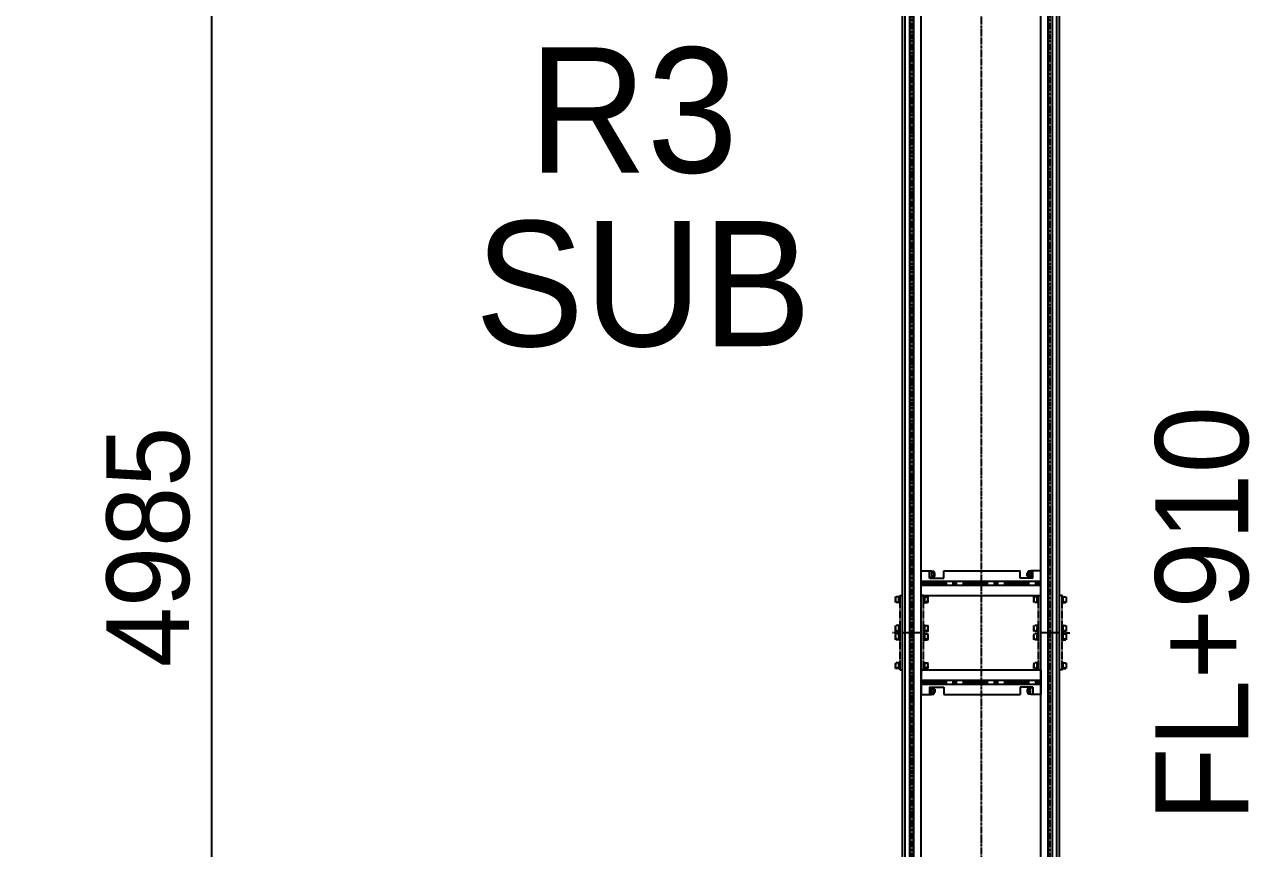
# Model space of a CAD drawing. Header units: inches. Extents: x 0 to 77285, y -118 to 40065.
# Drawn here: x 10847 to 13812, y 18458 to 20453 of the extents above; entities that cross this region are included whole.
import ezdxf
from ezdxf.enums import TextEntityAlignment as Align

# ---------------------------------------------------------------- set-up
doc = ezdxf.new("R2010")
doc.units = ezdxf.units.IN
doc.header["$LTSCALE"] = 5
doc.header["$MEASUREMENT"] = 0
for name, pattern in [('CENTER', [2, 1.25, -0.25, 0.25, -0.25]), ('CENTERX2', [4, 2.5, -0.5, 0.5, -0.5]), ('PHANTOM', [2.5, 1.25, -0.25, 0.25, -0.25, 0.25, -0.25])]:
    doc.linetypes.add(name, pattern=pattern)
for name, color, linetype in [('11', 1, 'CENTER'), ('66', 6, 'PHANTOM'), ('B', 123, 'Continuous'), ('G', 231, 'Continuous')]:
    doc.layers.add(name, color=color, linetype=linetype)
doc.styles.add('SCI', font='')
doc.styles.get('SCI').set_extended_font_data('Gulim')
doc.dimstyles.new('SCH', dxfattribs={"dimtxt": 2.5, "dimasz": 2, "dimexe": 1.25, "dimexo": 0.625, "dimtad": 1, "dimdec": 8, "dimtxsty": 'SCI', "dimcen": 2.5, "dimclrd": 4, "dimclre": 4, "dimclrt": 7, "dimadec": 8, "dimazin": 2, "dimtfac": 1, "dimtdec": 8, "dimtmove": 0, "dimatfit": 3, "dimfxl": 1, "dimarcsym": 0})

# ---------------------------------------------------------------- blocks, each defined once
blk = doc.blocks.new('A$Cad09f717')
for p, q in [((0, 335), (0, 290)), ((-150, 290), (-150, 270)), ((-90, 290), (-150, 290)), ((-132, 270), (-150, 270)), ((-132, 270), (-150, 270)), ((-132.5, 270), (-149.5, 270)), ((-149.5, 270), (-149.5, 265)), ((-149.5, 270), (-149.5, 265)), ((-132.5, 265), (-132.5, 270)), ((-132.5, 265), (-132.5, 270)), ((-132, 270), (-132, 240)), ((-90, 0), (-90, 290)), ((90, 290), (150, 290)), ((90, 0), (90, 290)), ((132, 270), (150, 270)), ((132, 270), (132, 240)), ((132, 270), (150, 270)), ((132.5, 270), (149.5, 270)), ((132.5, 265), (132.5, 270)), ((132.5, 265), (132.5, 270)), ((149.5, 270), (149.5, 265)), ((149.5, 270), (149.5, 265)), ((150, 290), (150, 270)), ((-132, 240), (-150, 240)), ((-150, 55), (-150, 240)), ((-149.5, 265), (-132.5, 265)), ((-149.5, 265), (-132.5, 265)), ((-148.5, 264.4), (-148.5, 259.1)), ((-148.5, 264.4), (-148.5, 259.1)), ((-146.6, 265), (-135.4, 265)), ((-146.6, 265), (-135.4, 265)), ((-146.6, 258.5), (-135.4, 258.5)), ((-146.6, 258.5), (-135.4, 258.5)), ((-145, 257.3), (-145, 258.5)), ((-145, 257.3), (-145, 258.5)), ((-137, 257.3), (-145, 257.3)), ((-144.3, 256.6), (-145, 257.3)), ((-137, 257.3), (-145, 257.3)), ((-144.3, 256.6), (-145, 257.3)), ((-144.8, 264.4), (-144.8, 259.1)), ((-144.8, 264.4), (-144.8, 259.1)), ((-144.3, 258.5), (-144.3, 256.6)), ((-144.3, 258.5), (-144.3, 256.6)), ((-137.7, 256.6), (-144.3, 256.6)), ((-137.7, 256.6), (-144.3, 256.6)), ((-137.7, 258.5), (-137.7, 256.6)), ((-137.7, 258.5), (-137.7, 256.6)), ((-137, 257.3), (-137.7, 256.6)), ((-137, 257.3), (-137.7, 256.6)), ((-137.2, 264.4), (-137.2, 259.1)), ((-137.2, 264.4), (-137.2, 259.1)), ((-137, 258.5), (-137, 257.3)), ((-137, 258.5), (-137, 257.3)), ((-133.5, 259.1), (-133.5, 264.4)), ((-133.5, 259.1), (-133.5, 264.4)), ((132, 240), (150, 240)), ((149.5, 265), (132.5, 265)), ((149.5, 265), (132.5, 265)), ((133.5, 259.1), (133.5, 264.4)), ((133.5, 259.1), (133.5, 264.4)), ((146.6, 265), (135.4, 265)), ((146.6, 265), (135.4, 265)), ((146.6, 258.5), (135.4, 258.5)), ((146.6, 258.5), (135.4, 258.5)), ((137, 258.5), (137, 257.3)), ((137, 258.5), (137, 257.3)), ((137, 257.3), (145, 257.3)), ((137, 257.3), (137.7, 256.6)), ((137, 257.3), (145, 257.3)), ((137, 257.3), (137.7, 256.6)), ((137.2, 264.4), (137.2, 259.1)), ((137.2, 264.4), (137.2, 259.1)), ((137.7, 258.5), (137.7, 256.6)), ((137.7, 258.5), (137.7, 256.6)), ((137.7, 256.6), (144.3, 256.6)), ((137.7, 256.6), (144.3, 256.6)), ((144.3, 258.5), (144.3, 256.6)), ((144.3, 258.5), (144.3, 256.6)), ((144.3, 256.6), (145, 257.3)), ((144.3, 256.6), (145, 257.3)), ((144.8, 264.4), (144.8, 259.1)), ((144.8, 264.4), (144.8, 259.1)), ((145, 257.3), (145, 258.5)), ((145, 257.3), (145, 258.5)), ((148.5, 264.4), (148.5, 259.1)), ((148.5, 264.4), (148.5, 259.1)), ((150, 55), (150, 240)), ((-132, 55), (-150, 55)), ((-148.5, 25.6), (-148.5, 30.9)), ((-148.5, 25.6), (-148.5, 30.9)), ((-146.6, 31.5), (-135.4, 31.5)), ((-146.6, 31.5), (-135.4, 31.5)), ((-144.3, 33.4), (-145, 32.7)), ((-144.3, 33.4), (-145, 32.7)), ((-137, 32.7), (-145, 32.7)), ((-145, 32.7), (-145, 31.5)), ((-137, 32.7), (-145, 32.7)), ((-145, 32.7), (-145, 31.5)), ((-144.8, 25.6), (-144.8, 30.9)), ((-144.8, 25.6), (-144.8, 30.9)), ((-137.7, 33.4), (-144.3, 33.4)), ((-144.3, 31.5), (-144.3, 33.4)), ((-137.7, 33.4), (-144.3, 33.4)), ((-144.3, 31.5), (-144.3, 33.4)), ((-137, 32.7), (-137.7, 33.4)), ((-137.7, 31.5), (-137.7, 33.4)), ((-137, 32.7), (-137.7, 33.4)), ((-137.7, 31.5), (-137.7, 33.4)), ((-137.2, 25.6), (-137.2, 30.9)), ((-137.2, 25.6), (-137.2, 30.9)), ((-137, 31.5), (-137, 32.7)), ((-137, 31.5), (-137, 32.7)), ((-133.5, 30.9), (-133.5, 25.6)), ((-133.5, 30.9), (-133.5, 25.6)), ((-132, 20), (-132, 55)), ((132, 55), (150, 55)), ((132, 20), (132, 55)), ((133.5, 30.9), (133.5, 25.6)), ((133.5, 30.9), (133.5, 25.6)), ((146.6, 31.5), (135.4, 31.5)), ((146.6, 31.5), (135.4, 31.5)), ((137, 32.7), (137.7, 33.4)), ((137, 32.7), (137.7, 33.4)), ((137, 32.7), (145, 32.7)), ((137, 31.5), (137, 32.7)), ((137, 32.7), (145, 32.7)), ((137, 31.5), (137, 32.7)), ((137.2, 25.6), (137.2, 30.9)), ((137.2, 25.6), (137.2, 30.9)), ((137.7, 33.4), (144.3, 33.4)), ((137.7, 31.5), (137.7, 33.4)), ((137.7, 33.4), (144.3, 33.4)), ((137.7, 31.5), (137.7, 33.4)), ((144.3, 33.4), (145, 32.7)), ((144.3, 31.5), (144.3, 33.4)), ((144.3, 33.4), (145, 32.7)), ((144.3, 31.5), (144.3, 33.4)), ((144.8, 25.6), (144.8, 30.9)), ((144.8, 25.6), (144.8, 30.9)), ((145, 32.7), (145, 31.5)), ((145, 32.7), (145, 31.5)), ((148.5, 25.6), (148.5, 30.9)), ((148.5, 25.6), (148.5, 30.9)), ((-150, 0), (-150, 20)), ((-132, 20), (-150, 20)), ((-132, 20), (-150, 20)), ((-90, 0), (-150, 0)), ((-149.5, 25), (-132.5, 25)), ((-149.5, 20), (-149.5, 25)), ((-149.5, 25), (-132.5, 25)), ((-149.5, 20), (-149.5, 25)), ((-132.5, 20), (-149.5, 20)), ((-146.6, 25), (-135.4, 25)), ((-146.6, 25), (-135.4, 25)), ((-132.5, 25), (-132.5, 20)), ((-132.5, 25), (-132.5, 20)), ((0, 0), (0, -45)), ((90, 0), (150, 0)), ((132, 20), (150, 20)), ((132, 20), (150, 20)), ((149.5, 25), (132.5, 25)), ((132.5, 25), (132.5, 20)), ((149.5, 25), (132.5, 25)), ((132.5, 25), (132.5, 20)), ((132.5, 20), (149.5, 20)), ((146.6, 25), (135.4, 25)), ((146.6, 25), (135.4, 25)), ((149.5, 20), (149.5, 25)), ((149.5, 20), (149.5, 25)), ((150, 0), (150, 20))]:
    blk.add_line(p, q)
at = {"color": 252}
for p, q in [((-125, 0), (-125, 290)), ((-115, 0), (-115, 290)), ((115, 0), (115, 290)), ((125, 0), (125, 290))]:
    blk.add_line(p, q, dxfattribs=at)
for centre, radius, start, end in [((-146.6, 261.7), 3.32, 55.6158, 124.3842), ((-146.6, 261.7), 3.32, 55.6158, 124.3842), ((-146.6, 261.8), 3.32, 235.6158, 304.3842), ((-146.6, 261.8), 3.32, 235.6158, 304.3842), ((-141, 252.6), 12.4, 72.412, 107.588), ((-141, 252.6), 12.4, 72.412, 107.588), ((-141, 270.9), 12.4, 252.412, 287.588), ((-141, 270.9), 12.4, 252.412, 287.588), ((-135.4, 261.7), 3.32, 55.6158, 124.3842), ((-135.4, 261.7), 3.32, 55.6158, 124.3842), ((-135.4, 261.8), 3.32, 235.6158, 304.3842), ((-135.4, 261.8), 3.32, 235.6158, 304.3842), ((135.4, 261.7), 3.32, 55.6158, 124.3842), ((135.4, 261.7), 3.32, 55.6158, 124.3842), ((135.4, 261.8), 3.32, 235.6158, 304.3842), ((135.4, 261.8), 3.32, 235.6158, 304.3842), ((141, 252.6), 12.4, 72.412, 107.588), ((141, 252.6), 12.4, 72.412, 107.588), ((141, 270.9), 12.4, 252.412, 287.588), ((141, 270.9), 12.4, 252.412, 287.588), ((146.6, 261.7), 3.32, 55.6158, 124.3842), ((146.6, 261.7), 3.32, 55.6158, 124.3842), ((146.6, 261.8), 3.32, 235.6158, 304.3842), ((146.6, 261.8), 3.32, 235.6158, 304.3842), ((-146.6, 28.2), 3.32, 55.6158, 124.3842), ((-146.6, 28.2), 3.32, 55.6158, 124.3842), ((-141, 19.1), 12.4, 72.412, 107.588), ((-141, 19.1), 12.4, 72.412, 107.588), ((-135.4, 28.2), 3.32, 55.6158, 124.3842), ((-135.4, 28.2), 3.32, 55.6158, 124.3842), ((135.4, 28.2), 3.32, 55.6158, 124.3842), ((135.4, 28.2), 3.32, 55.6158, 124.3842), ((141, 19.1), 12.4, 72.412, 107.588), ((141, 19.1), 12.4, 72.412, 107.588), ((146.6, 28.2), 3.32, 55.6158, 124.3842), ((146.6, 28.2), 3.32, 55.6158, 124.3842), ((-146.6, 28.3), 3.32, 235.6158, 304.3842), ((-146.6, 28.3), 3.32, 235.6158, 304.3842), ((-141, 37.4), 12.4, 252.412, 287.588), ((-141, 37.4), 12.4, 252.412, 287.588), ((-135.4, 28.3), 3.32, 235.6158, 304.3842), ((-135.4, 28.3), 3.32, 235.6158, 304.3842), ((135.4, 28.3), 3.32, 235.6158, 304.3842), ((135.4, 28.3), 3.32, 235.6158, 304.3842), ((141, 37.4), 12.4, 252.412, 287.588), ((141, 37.4), 12.4, 252.412, 287.588), ((146.6, 28.3), 3.32, 235.6158, 304.3842), ((146.6, 28.3), 3.32, 235.6158, 304.3842)]:
    blk.add_arc(centre, radius, start, end)
at = {"layer": '11'}
for p, q in [((0, 341), (0, 361)), ((0, -51), (0, -71))]:
    blk.add_line(p, q, dxfattribs=at)
at = {"layer": '11', "linetype": 'CENTERX2', "ltscale": 5}
for p, q in [((-120, 0), (-120, 290)), ((120, 0), (120, 290))]:
    blk.add_line(p, q, dxfattribs=at)
at = {"layer": '66'}
for p, q in [((90, 341), (-90, 341)), ((-90, 341), (-90, 335)), ((90, 335), (-90, 335)), ((-71, 342), (-89, 342)), ((-89, 341), (-89, 342)), ((-71, 341), (-89, 341)), ((-87.8, 342), (-87.8, 343.5)), ((-72.2, 343.5), (-87.8, 343.5)), ((-86.5, 352), (-87, 351.5)), ((-87, 344), (-87, 351.5)), ((-73, 351.5), (-87, 351.5)), ((-87, 344), (-86.5, 343.5)), ((-73, 344), (-87, 344)), ((-73.5, 352), (-86.5, 352)), ((-81.1, 342), (-80, 343.5)), ((-80, 342), (-78.9, 343.5)), ((-73.9, 344.7), (-75.8, 346.8)), ((-73, 348.2), (-75.7, 346.2)), ((-73, 347.2), (-75.3, 345.6)), ((-73, 344.7), (-75.2, 347.2)), ((-73, 345.6), (-74.7, 347.5)), ((-73, 346.2), (-74.7, 345)), ((-73, 346.5), (-74.2, 347.9)), ((-73, 345.3), (-73.9, 344.7)), ((-73, 347.4), (-73.7, 348.2)), ((-73, 351.5), (-73.5, 352)), ((-73, 344), (-73.5, 343.5)), ((-73, 344), (-73, 351.5)), ((-72.2, 342), (-72.2, 343.5)), ((-71, 341), (-71, 342)), ((-1, 342), (-19, 342)), ((-19, 341), (-19, 342)), ((-1, 341), (-19, 341)), ((-17.8, 342), (-17.8, 343.5)), ((-2.2, 343.5), (-17.8, 343.5)), ((-16.5, 352), (-17, 351.5)), ((-17, 344), (-17, 351.5)), ((-3, 351.5), (-17, 351.5)), ((-17, 344), (-16.5, 343.5)), ((-3, 344), (-17, 344)), ((-3.5, 352), (-16.5, 352)), ((-11.1, 342), (-10, 343.5)), ((-10, 342), (-8.9, 343.5)), ((-3.9, 344.7), (-5.8, 346.8)), ((-3, 348.2), (-5.7, 346.2)), ((-3, 347.2), (-5.3, 345.6)), ((-3, 344.7), (-5.2, 347.2)), ((-3, 345.6), (-4.7, 347.5)), ((-3, 346.2), (-4.7, 345)), ((-3, 346.5), (-4.2, 347.9)), ((-3, 345.3), (-3.9, 344.7)), ((-3, 347.4), (-3.7, 348.2)), ((-3, 351.5), (-3.5, 352)), ((-3, 344), (-3.5, 343.5)), ((-3, 344), (-3, 351.5)), ((-2.2, 342), (-2.2, 343.5)), ((-1, 341), (-1, 342)), ((19, 342), (1, 342)), ((1, 341), (1, 342)), ((19, 341), (1, 341)), ((2.2, 342), (2.2, 343.5)), ((17.8, 343.5), (2.2, 343.5)), ((3.5, 352), (3, 351.5)), ((3, 344), (3, 351.5)), ((17, 351.5), (3, 351.5)), ((3, 344), (3.5, 343.5)), ((17, 344), (3, 344)), ((16.5, 352), (3.5, 352)), ((8.9, 342), (10, 343.5)), ((10, 342), (11.1, 343.5)), ((16.1, 344.7), (14.2, 346.8)), ((17, 348.2), (14.3, 346.2)), ((17, 347.2), (14.7, 345.6)), ((17, 344.7), (14.8, 347.2)), ((17, 345.6), (15.3, 347.5)), ((17, 346.2), (15.3, 345)), ((17, 346.5), (15.8, 347.9)), ((17, 345.3), (16.1, 344.7)), ((17, 347.4), (16.3, 348.2)), ((17, 351.5), (16.5, 352)), ((17, 344), (16.5, 343.5)), ((17, 344), (17, 351.5)), ((17.8, 342), (17.8, 343.5)), ((19, 341), (19, 342)), ((89, 342), (71, 342)), ((71, 341), (71, 342)), ((89, 341), (71, 341)), ((72.2, 342), (72.2, 343.5)), ((87.8, 343.5), (72.2, 343.5)), ((73.5, 352), (73, 351.5)), ((73, 344), (73, 351.5)), ((87, 351.5), (73, 351.5)), ((73, 344), (73.5, 343.5)), ((87, 344), (73, 344)), ((86.5, 352), (73.5, 352)), ((78.9, 342), (80, 343.5)), ((80, 342), (81.1, 343.5)), ((86.1, 344.7), (84.2, 346.8)), ((87, 348.2), (84.3, 346.2)), ((87, 347.2), (84.7, 345.6)), ((87, 344.7), (84.8, 347.2)), ((87, 345.6), (85.3, 347.5)), ((87, 346.2), (85.3, 345)), ((87, 346.5), (85.8, 347.9)), ((87, 345.3), (86.1, 344.7)), ((87, 347.4), (86.3, 348.2)), ((87, 351.5), (86.5, 352)), ((87, 344), (86.5, 343.5)), ((87, 344), (87, 351.5)), ((87.8, 342), (87.8, 343.5)), ((89, 341), (89, 342)), ((90, 341), (90, 335)), ((90, 290), (-90, 290)), ((-90, 284), (-90, 290)), ((90, 284), (-90, 284)), ((-71, 284), (-89, 284)), ((-89, 284), (-89, 283)), ((-71, 283), (-89, 283)), ((-87.8, 283), (-87.8, 281.5)), ((-72.2, 281.5), (-87.8, 281.5)), ((-87, 281), (-86.5, 281.5)), ((-87, 281), (-87, 273.5)), ((-73, 281), (-87, 281)), ((-86.5, 273), (-87, 273.5)), ((-73, 273.5), (-87, 273.5)), ((-73.5, 273), (-86.5, 273)), ((-81.1, 283), (-80, 281.5)), ((-80, 283), (-78.9, 281.5)), ((-73.9, 280.3), (-75.8, 278.2)), ((-73, 276.8), (-75.7, 278.8)), ((-73, 277.8), (-75.3, 279.4)), ((-73, 280.3), (-75.2, 277.8)), ((-73, 278.8), (-74.7, 280)), ((-73, 279.4), (-74.7, 277.5)), ((-73, 278.5), (-74.2, 277.1)), ((-73, 279.7), (-73.9, 280.3)), ((-73, 277.6), (-73.7, 276.8)), ((-73, 281), (-73.5, 281.5)), ((-73, 273.5), (-73.5, 273)), ((-73, 281), (-73, 273.5)), ((-72.2, 283), (-72.2, 281.5)), ((-71, 284), (-71, 283)), ((-1, 284), (-19, 284)), ((-19, 284), (-19, 283)), ((-1, 283), (-19, 283)), ((-17.8, 283), (-17.8, 281.5)), ((-2.2, 281.5), (-17.8, 281.5)), ((-17, 281), (-16.5, 281.5)), ((-17, 281), (-17, 273.5)), ((-3, 281), (-17, 281)), ((-16.5, 273), (-17, 273.5)), ((-3, 273.5), (-17, 273.5)), ((-3.5, 273), (-16.5, 273)), ((-11.1, 283), (-10, 281.5)), ((-10, 283), (-8.9, 281.5)), ((-3.9, 280.3), (-5.8, 278.2)), ((-3, 276.8), (-5.7, 278.8)), ((-3, 277.8), (-5.3, 279.4)), ((-3, 280.3), (-5.2, 277.8)), ((-3, 278.8), (-4.7, 280)), ((-3, 279.4), (-4.7, 277.5)), ((-3, 278.5), (-4.2, 277.1)), ((-3, 279.7), (-3.9, 280.3)), ((-3, 277.6), (-3.7, 276.8)), ((-3, 281), (-3.5, 281.5)), ((-3, 273.5), (-3.5, 273)), ((-3, 281), (-3, 273.5)), ((-2.2, 283), (-2.2, 281.5)), ((-1, 284), (-1, 283)), ((19, 284), (1, 284)), ((1, 284), (1, 283)), ((19, 283), (1, 283)), ((2.2, 283), (2.2, 281.5)), ((17.8, 281.5), (2.2, 281.5)), ((3, 281), (3.5, 281.5)), ((3, 281), (3, 273.5)), ((17, 281), (3, 281)), ((3.5, 273), (3, 273.5)), ((17, 273.5), (3, 273.5)), ((16.5, 273), (3.5, 273)), ((8.9, 283), (10, 281.5)), ((10, 283), (11.1, 281.5)), ((16.1, 280.3), (14.2, 278.2)), ((17, 276.8), (14.3, 278.8)), ((17, 277.8), (14.7, 279.4)), ((17, 280.3), (14.8, 277.8)), ((17, 278.8), (15.3, 280)), ((17, 279.4), (15.3, 277.5)), ((17, 278.5), (15.8, 277.1)), ((17, 279.7), (16.1, 280.3)), ((17, 277.6), (16.3, 276.8)), ((17, 281), (16.5, 281.5)), ((17, 273.5), (16.5, 273)), ((17, 281), (17, 273.5)), ((17.8, 283), (17.8, 281.5)), ((19, 284), (19, 283)), ((89, 284), (71, 284)), ((71, 284), (71, 283)), ((89, 283), (71, 283)), ((72.2, 283), (72.2, 281.5)), ((87.8, 281.5), (72.2, 281.5)), ((73, 281), (73.5, 281.5)), ((73, 281), (73, 273.5)), ((87, 281), (73, 281)), ((73.5, 273), (73, 273.5)), ((87, 273.5), (73, 273.5)), ((86.5, 273), (73.5, 273)), ((78.9, 283), (80, 281.5)), ((80, 283), (81.1, 281.5)), ((86.1, 280.3), (84.2, 278.2)), ((87, 276.8), (84.3, 278.8)), ((87, 277.8), (84.7, 279.4)), ((87, 280.3), (84.8, 277.8)), ((87, 278.8), (85.3, 280)), ((87, 279.4), (85.3, 277.5)), ((87, 278.5), (85.8, 277.1)), ((87, 279.7), (86.1, 280.3)), ((87, 277.6), (86.3, 276.8)), ((87, 281), (86.5, 281.5)), ((87, 273.5), (86.5, 273)), ((87, 281), (87, 273.5)), ((87.8, 283), (87.8, 281.5)), ((89, 284), (89, 283)), ((90, 284), (90, 290)), ((90, 6), (-90, 6)), ((-90, 6), (-90, 0)), ((90, 0), (-90, 0)), ((-71, 7), (-89, 7)), ((-89, 6), (-89, 7)), ((-71, 6), (-89, 6)), ((-87.8, 7), (-87.8, 8.5)), ((-72.2, 8.5), (-87.8, 8.5)), ((-86.5, 17), (-87, 16.5)), ((-87, 9), (-87, 16.5)), ((-73, 16.5), (-87, 16.5)), ((-87, 9), (-86.5, 8.5)), ((-73, 9), (-87, 9)), ((-73.5, 17), (-86.5, 17)), ((-81.1, 7), (-80, 8.5)), ((-80, 7), (-78.9, 8.5)), ((-73.9, 9.7), (-75.8, 11.8)), ((-73, 13.2), (-75.7, 11.2)), ((-73, 12.2), (-75.3, 10.6)), ((-73, 9.7), (-75.2, 12.2)), ((-73, 10.6), (-74.7, 12.5)), ((-73, 11.2), (-74.7, 10)), ((-73, 11.5), (-74.2, 12.9)), ((-73, 10.3), (-73.9, 9.7)), ((-73, 12.4), (-73.7, 13.2)), ((-73, 16.5), (-73.5, 17)), ((-73, 9), (-73.5, 8.5)), ((-73, 9), (-73, 16.5)), ((-72.2, 7), (-72.2, 8.5)), ((-71, 6), (-71, 7)), ((-1, 7), (-19, 7)), ((-19, 6), (-19, 7)), ((-1, 6), (-19, 6)), ((-17.8, 7), (-17.8, 8.5)), ((-2.2, 8.5), (-17.8, 8.5)), ((-16.5, 17), (-17, 16.5)), ((-17, 9), (-17, 16.5)), ((-3, 16.5), (-17, 16.5)), ((-17, 9), (-16.5, 8.5)), ((-3, 9), (-17, 9)), ((-3.5, 17), (-16.5, 17)), ((-11.1, 7), (-10, 8.5)), ((-10, 7), (-8.9, 8.5)), ((-3.9, 9.7), (-5.8, 11.8)), ((-3, 13.2), (-5.7, 11.2)), ((-3, 12.2), (-5.3, 10.6)), ((-3, 9.7), (-5.2, 12.2)), ((-3, 10.6), (-4.7, 12.5)), ((-3, 11.2), (-4.7, 10)), ((-3, 11.5), (-4.2, 12.9)), ((-3, 10.3), (-3.9, 9.7)), ((-3, 12.4), (-3.7, 13.2)), ((-3, 16.5), (-3.5, 17)), ((-3, 9), (-3.5, 8.5)), ((-3, 9), (-3, 16.5)), ((-2.2, 7), (-2.2, 8.5)), ((-1, 6), (-1, 7)), ((19, 7), (1, 7)), ((1, 6), (1, 7)), ((19, 6), (1, 6)), ((2.2, 7), (2.2, 8.5)), ((17.8, 8.5), (2.2, 8.5)), ((3.5, 17), (3, 16.5)), ((3, 9), (3, 16.5)), ((17, 16.5), (3, 16.5)), ((3, 9), (3.5, 8.5)), ((17, 9), (3, 9)), ((16.5, 17), (3.5, 17)), ((8.9, 7), (10, 8.5)), ((10, 7), (11.1, 8.5)), ((16.1, 9.7), (14.2, 11.8)), ((17, 13.2), (14.3, 11.2)), ((17, 12.2), (14.7, 10.6)), ((17, 9.7), (14.8, 12.2)), ((17, 10.6), (15.3, 12.5)), ((17, 11.2), (15.3, 10)), ((17, 11.5), (15.8, 12.9)), ((17, 10.3), (16.1, 9.7)), ((17, 12.4), (16.3, 13.2)), ((17, 16.5), (16.5, 17)), ((17, 9), (16.5, 8.5)), ((17, 9), (17, 16.5)), ((17.8, 7), (17.8, 8.5)), ((19, 6), (19, 7)), ((89, 7), (71, 7)), ((71, 6), (71, 7)), ((89, 6), (71, 6)), ((72.2, 7), (72.2, 8.5)), ((87.8, 8.5), (72.2, 8.5)), ((73.5, 17), (73, 16.5)), ((73, 9), (73, 16.5)), ((87, 16.5), (73, 16.5)), ((73, 9), (73.5, 8.5)), ((87, 9), (73, 9)), ((86.5, 17), (73.5, 17)), ((78.9, 7), (80, 8.5)), ((80, 7), (81.1, 8.5)), ((86.1, 9.7), (84.2, 11.8)), ((87, 13.2), (84.3, 11.2)), ((87, 12.2), (84.7, 10.6)), ((87, 9.7), (84.8, 12.2)), ((87, 10.6), (85.3, 12.5)), ((87, 11.2), (85.3, 10)), ((87, 11.5), (85.8, 12.9)), ((87, 10.3), (86.1, 9.7)), ((87, 12.4), (86.3, 13.2)), ((87, 16.5), (86.5, 17)), ((87, 9), (86.5, 8.5)), ((87, 9), (87, 16.5)), ((87.8, 7), (87.8, 8.5)), ((89, 6), (89, 7)), ((90, 6), (90, 0)), ((90, -45), (-90, -45)), ((-90, -51), (-90, -45)), ((90, -51), (-90, -51)), ((-71, -51), (-89, -51)), ((-89, -51), (-89, -52)), ((-71, -52), (-89, -52)), ((-87.8, -52), (-87.8, -53.5)), ((-72.2, -53.5), (-87.8, -53.5)), ((-87, -54), (-86.5, -53.5)), ((-87, -54), (-87, -61.5)), ((-73, -54), (-87, -54)), ((-81.1, -52), (-80, -53.5)), ((-80, -52), (-78.9, -53.5)), ((-73.9, -54.7), (-75.8, -56.8)), ((-73, -58.2), (-75.7, -56.2)), ((-73, -57.2), (-75.3, -55.6)), ((-73, -54.7), (-75.2, -57.2)), ((-73, -56.2), (-74.7, -55)), ((-73, -55.6), (-74.7, -57.5)), ((-73, -56.5), (-74.2, -57.9)), ((-73, -55.3), (-73.9, -54.7)), ((-73, -57.4), (-73.7, -58.2)), ((-73, -54), (-73.5, -53.5)), ((-73, -54), (-73, -61.5)), ((-72.2, -52), (-72.2, -53.5)), ((-71, -51), (-71, -52)), ((-1, -51), (-19, -51)), ((-19, -51), (-19, -52)), ((-1, -52), (-19, -52)), ((-17.8, -52), (-17.8, -53.5)), ((-2.2, -53.5), (-17.8, -53.5)), ((-17, -54), (-16.5, -53.5)), ((-17, -54), (-17, -61.5)), ((-3, -54), (-17, -54)), ((-11.1, -52), (-10, -53.5)), ((-10, -52), (-8.9, -53.5)), ((-3.9, -54.7), (-5.8, -56.8)), ((-3, -58.2), (-5.7, -56.2)), ((-3, -57.2), (-5.3, -55.6)), ((-3, -54.7), (-5.2, -57.2)), ((-3, -56.2), (-4.7, -55)), ((-3, -55.6), (-4.7, -57.5)), ((-3, -56.5), (-4.2, -57.9)), ((-3, -55.3), (-3.9, -54.7)), ((-3, -57.4), (-3.7, -58.2)), ((-3, -54), (-3.5, -53.5)), ((-3, -54), (-3, -61.5)), ((-2.2, -52), (-2.2, -53.5)), ((-1, -51), (-1, -52)), ((19, -51), (1, -51)), ((1, -51), (1, -52)), ((19, -52), (1, -52)), ((2.2, -52), (2.2, -53.5)), ((17.8, -53.5), (2.2, -53.5)), ((3, -54), (3.5, -53.5)), ((3, -54), (3, -61.5)), ((17, -54), (3, -54)), ((8.9, -52), (10, -53.5)), ((10, -52), (11.1, -53.5)), ((16.1, -54.7), (14.2, -56.8)), ((17, -58.2), (14.3, -56.2)), ((17, -57.2), (14.7, -55.6)), ((17, -54.7), (14.8, -57.2)), ((17, -56.2), (15.3, -55)), ((17, -55.6), (15.3, -57.5)), ((17, -56.5), (15.8, -57.9)), ((17, -55.3), (16.1, -54.7)), ((17, -57.4), (16.3, -58.2)), ((17, -54), (16.5, -53.5)), ((17, -54), (17, -61.5)), ((17.8, -52), (17.8, -53.5)), ((19, -51), (19, -52)), ((89, -51), (71, -51)), ((71, -51), (71, -52)), ((89, -52), (71, -52)), ((72.2, -52), (72.2, -53.5)), ((87.8, -53.5), (72.2, -53.5)), ((73, -54), (73.5, -53.5)), ((73, -54), (73, -61.5)), ((87, -54), (73, -54)), ((78.9, -52), (80, -53.5)), ((80, -52), (81.1, -53.5)), ((86.1, -54.7), (84.2, -56.8)), ((87, -58.2), (84.3, -56.2)), ((87, -57.2), (84.7, -55.6)), ((87, -54.7), (84.8, -57.2)), ((87, -56.2), (85.3, -55)), ((87, -55.6), (85.3, -57.5)), ((87, -56.5), (85.8, -57.9)), ((87, -55.3), (86.1, -54.7)), ((87, -57.4), (86.3, -58.2)), ((87, -54), (86.5, -53.5)), ((87, -54), (87, -61.5)), ((87.8, -52), (87.8, -53.5)), ((89, -51), (89, -52)), ((90, -51), (90, -45)), ((-86.5, -62), (-87, -61.5)), ((-73, -61.5), (-87, -61.5)), ((-73.5, -62), (-86.5, -62)), ((-73, -61.5), (-73.5, -62)), ((-16.5, -62), (-17, -61.5)), ((-3, -61.5), (-17, -61.5)), ((-3.5, -62), (-16.5, -62)), ((-3, -61.5), (-3.5, -62)), ((3.5, -62), (3, -61.5)), ((17, -61.5), (3, -61.5)), ((16.5, -62), (3.5, -62)), ((17, -61.5), (16.5, -62)), ((73.5, -62), (73, -61.5)), ((87, -61.5), (73, -61.5)), ((86.5, -62), (73.5, -62)), ((87, -61.5), (86.5, -62))]:
    blk.add_line(p, q, dxfattribs=at)
blk = doc.blocks.new('A$C8e4350b7')
for p, q in [((7340, 190), (180, 190)), ((7340, 145), (180, 145)), ((7340, -145), (180, -145)), ((7340, -190), (180, -190))]:
    blk.add_line(p, q)
at = {"layer": '11'}
for p, q in [((7340, 167.5), (180, 167.5)), ((180, 0), (7340, 0)), ((7340, -167.5), (180, -167.5))]:
    blk.add_line(p, q, dxfattribs=at)
at = {"layer": 'B'}
for p, q in [((7340, 172.6), (180, 172.6)), ((7340, 162.3), (180, 162.3)), ((7340, -162.4), (180, -162.4)), ((7340, -172.6), (180, -172.6))]:
    blk.add_line(p, q, dxfattribs=at)
at = {"layer": 'G'}
for p, q in [((7340, 183.5), (180, 183.5)), ((7340, -183.5), (180, -183.5))]:
    blk.add_line(p, q, dxfattribs=at)
blk.add_blockref('A$Cad09f717', (4010, -145))
blk = doc.blocks.new('*D389')
at = {"color": 4, "lineweight": -2, "transparency": 16777216}
for p, q in [((12102.7, 21680.6), (11199.3, 21680.6)), ((11299.3, 21520.6), (11299.3, 16855.6)), ((12922.7, 16695.6), (11199.3, 16695.6))]:
    blk.add_line(p, q, dxfattribs=at)
at = {"color": 4, "transparency": 16777216}
for points in [[(11272.7, 21520.6), (11326, 21520.6), (11299.3, 21680.6)], [(11272.7, 16855.6), (11326, 16855.6), (11299.3, 16695.6)]]:
    blk.add_solid(points, dxfattribs=at)
at = {"layer": 'Defpoints', "color": 0, "transparency": 16777216}
for p in [(12152.7, 21680.6), (11299.3, 16695.6), (12972.7, 16695.6)]:
    blk.add_point(p, dxfattribs=at)
at = {"color": 7, "transparency": 16777216, "insert": (11146.7, 19188.1), "char_height": 200, "attachment_point": 5, "rotation": 90, "style": 'SCI'}
blk.add_mtext('4985', dxfattribs=at)
blk = doc.blocks.new('*D395')
at = {"color": 4, "lineweight": -2, "transparency": 16777216}
for p, q in [((12910.1, 22980.6), (10205.4, 22980.6)), ((10305.4, 22820.6), (10305.4, 15530.6)), ((12910.6, 15370.6), (10205.4, 15370.6))]:
    blk.add_line(p, q, dxfattribs=at)
at = {"color": 4, "transparency": 16777216}
for points in [[(10278.7, 22820.6), (10332, 22820.6), (10305.4, 22980.6)], [(10278.7, 15530.6), (10332, 15530.6), (10305.4, 15370.6)]]:
    blk.add_solid(points, dxfattribs=at)
at = {"layer": 'Defpoints', "color": 0, "transparency": 16777216}
for p in [(12960.1, 22980.6), (10305.4, 15370.6), (12960.6, 15370.6)]:
    blk.add_point(p, dxfattribs=at)
at = {"color": 7, "transparency": 16777216, "insert": (10152.6, 19175.6), "char_height": 200, "attachment_point": 5, "rotation": 90, "style": 'SCI'}
blk.add_mtext('7610', dxfattribs=at)
blk = doc.blocks.new('*D419')
at = {"color": 4, "lineweight": -2, "transparency": 16777216}
for p, q in [((12901.3, 26433.1), (8765.3, 26433.1)), ((8865.3, 26273.1), (8865.3, 15530.6)), ((12910.6, 15370.6), (8765.3, 15370.6))]:
    blk.add_line(p, q, dxfattribs=at)
at = {"color": 4, "transparency": 16777216}
for points in [[(8838.6, 26273.1), (8891.9, 26273.1), (8865.3, 26433.1)], [(8838.6, 15530.6), (8891.9, 15530.6), (8865.3, 15370.6)]]:
    blk.add_solid(points, dxfattribs=at)
at = {"layer": 'Defpoints', "color": 0, "transparency": 16777216}
for p in [(12951.3, 26433.1), (8865.3, 15370.6), (12960.6, 15370.6)]:
    blk.add_point(p, dxfattribs=at)
at = {"color": 7, "transparency": 16777216, "insert": (8700.2, 20901.8), "char_height": 200, "attachment_point": 5, "rotation": 90, "style": 'SCI'}
blk.add_mtext('11062,5', dxfattribs=at)

msp = doc.modelspace()

# ---------------------------------------------------------------- block references
at = {"rotation": 270}
msp.add_blockref('A$C8e4350b7', (13162.6497809, 22990.55047629), dxfattribs=at)

# ---------------------------------------------------------------- texts
at = {"color": 40, "style": 'SCI'}
for s, p in [('R3', (12067.41719697, 20245.78577577)), ('SUB', (11937.26620651, 19825.50676739))]:
    msp.add_text(s, height=302.884615385, dxfattribs=at).set_placement(p, align=Align.MIDDLE_LEFT)
at = {"color": 2, "style": 'SCI'}
msp.add_text('FL+910', height=225, rotation=90, dxfattribs=at).set_placement((13809.29789311, 18523.1688133))

# ---------------------------------------------------------------- dimensions: what is measured, and where the dimension line sits
for base, p1, p2, picture, middle in [((8865.2812807637, 15370.550476295), (12951.3292728223, 26433.0504762968), (12960.649780898, 15370.550476295), '*D419', (8700.2346762364, 20901.8004762959)), ((10305.3608523181, 15370.550476295), (12960.1497808979, 22980.550476295), (12960.649780898, 15370.550476295), '*D395', (10152.5645806803, 19175.550476295)), ((11299.3415557895, 16695.5504762947), (12152.6504290972, 21680.5504762948), (12972.6615604257, 16695.5504762947), '*D389', (11146.678439944, 19188.0504762948))]:
    dim = msp.add_linear_dim(base=base, p1=p1, p2=p2, angle=90, dimstyle='SCH', override={"dimscale": 80})
    dim.commit()
    dim.dimension.update_dxf_attribs({"geometry": picture, "text_midpoint": middle})

doc.saveas('drawing.dxf')
